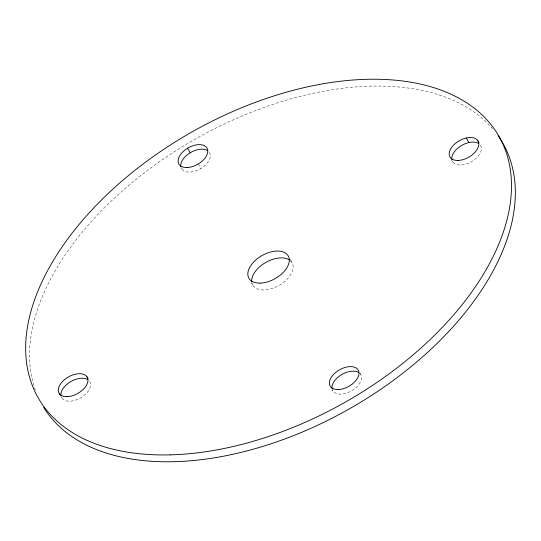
<?xml version="1.0" encoding="UTF-8"?>
<svg xmlns="http://www.w3.org/2000/svg" width="541" height="541" viewBox="0 0 541 541"><rect width="100%" height="100%" fill="white"/><g stroke="black" fill="none" stroke-linecap="round" stroke-linejoin="round"><path stroke-width="0.41" stroke-dasharray="2.71 2.03" d="M451.634 159.953L452.743 161.908M359.873 372.965L360.61 374.271M290.233 259.491L291.782 262.229M332.188 389.696L332.925 391.001M198.297 163.95L200.88 168.508M251.538 282.875L253.087 285.607M180.944 167.71L181.675 169.008M61.126 396.796L61.863 398.102M209.367 152.278A16.189 9.495 -29.5 0 1 199.649 169.205A16.189 9.495 -29.5 0 1 180.958 167.514M89.549 381.371A16.189 9.495 -29.5 0 1 79.831 398.298A16.189 9.495 -29.5 0 1 61.14 396.607M359.792 373.31A16.189 9.495 -29.5 0 1 351.819 390.676A16.189 9.495 -29.5 0 1 332.201 389.506M480.428 145.177A16.189 9.495 -29.5 0 1 470.711 162.104A16.189 9.495 -29.5 0 1 452.019 160.413M35.348 390.088A264.901 155.335 -29.5 0 1 194.124 139.761A264.901 155.335 -29.5 0 1 492.52 128.623M290.368 260.654A22.621 13.268 -29.5 0 1 278.899 285.499A22.621 13.268 -29.5 0 1 251.808 282.368"/><path stroke-width="0.81" d="M477.852 140.619L478.954 142.574M466.288 137.996L468.864 142.554M187.585 148.227L190.161 152.785A16.189 9.495 -29.5 0 0 180.762 166.689M86.973 376.813L88.075 378.768M59.28 393.544L60.017 394.842M190.161 152.785A16.189 9.495 -29.5 0 1 207.507 150.533M60.944 395.782A16.189 9.495 -29.5 0 1 70.35 381.872A16.189 9.495 -29.5 0 1 87.689 379.62M451.83 159.588A16.189 9.495 -29.5 0 1 461.23 145.685A16.189 9.495 -29.5 0 1 478.569 143.426M332.012 388.675A16.189 9.495 -29.5 0 1 341.412 374.771A16.189 9.495 -29.5 0 1 358.751 372.519M498.058 135.696A264.901 155.335 -29.5 0 1 358.264 403.681A264.901 155.335 -29.5 0 1 43.645 407.353M251.721 281.645A22.621 13.268 -29.5 0 1 265.455 262.628A22.621 13.268 -29.5 0 1 289.185 259.781M186.943 167.561A16.189 9.495 -29.5 0 0 207.703 150.046A16.189 9.495 -29.5 0 0 184.183 150.662A16.189 9.495 -29.5 0 0 186.943 167.561M67.125 396.654A16.189 9.495 -29.5 0 0 87.885 379.133A16.189 9.495 -29.5 0 0 64.372 379.748A16.189 9.495 -29.5 0 0 67.125 396.654M260.18 283.119A22.621 13.268 -29.5 0 0 289.192 258.632A22.621 13.268 -29.5 0 0 256.326 259.497A22.621 13.268 -29.5 0 0 260.18 283.119M338.186 389.547A16.189 9.495 -29.5 0 0 358.947 372.032A16.189 9.495 -29.5 0 0 335.434 372.648A16.189 9.495 -29.5 0 0 338.186 389.547M458.004 160.461A16.189 9.495 -29.5 0 0 478.765 142.939A16.189 9.495 -29.5 0 0 455.252 143.554A16.189 9.495 -29.5 0 0 458.004 160.461M170.361 454.859A264.901 155.335 -29.5 0 0 510.082 168.156A264.901 155.335 -29.5 0 0 125.255 178.239A264.901 155.335 -29.5 0 0 170.361 454.859"/></g></svg>
